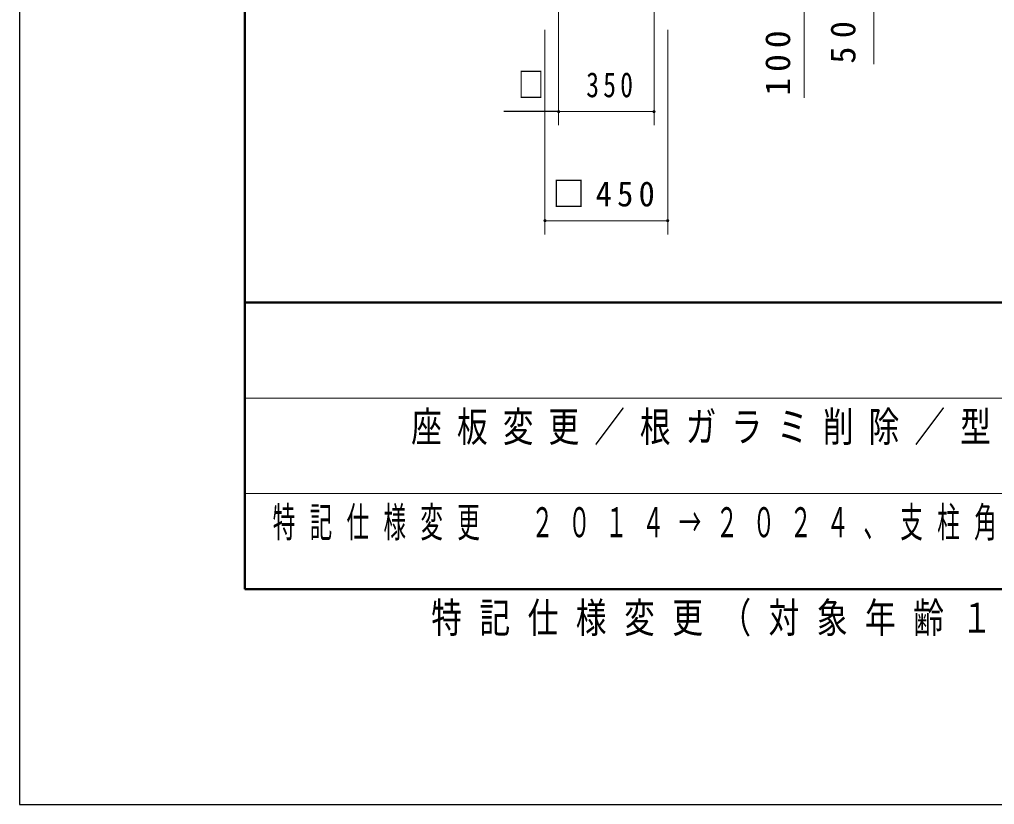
# Model space of a CAD drawing. Units: millimetres on the paper. Extents: x 200 to 618, y 141 to 438.
# Drawn here: x 200.3 to 271.8, y 141.3 to 198.8 of the extents above; entities that cross this region are included whole.
import ezdxf

# ---------------------------------------------------------------- set-up
doc = ezdxf.new("R2010")
doc.units = ezdxf.units.MM
for name, color, linetype, lineweight in [('A3図枠', 140, 'Continuous', 50), ('線', 2, 'Continuous', 25), ('補助', 2, 'Continuous', 13)]:
    doc.layers.add(name, color=color, linetype=linetype, lineweight=lineweight)
doc.layers.add('図面プロファイル', color=7, linetype='Continuous')
doc.styles.add('ＭＳ ゴシック', font='')
doc.styles.get('ＭＳ ゴシック').set_extended_font_data('MS Gothic')

# ---------------------------------------------------------------- blocks, each defined once
blk = doc.blocks.new('dimension_origin')
at = {"color": 0, "linetype": 'Continuous', "lineweight": -2}
blk.add_circle((0, 0), 1.25, dxfattribs=at)

msp = doc.modelspace()

# ---------------------------------------------------------------- linework, layer by layer
at = {"layer": 'A3図枠', "color": 7}
for p, q in [((216.829, 424.092), (216.829, 157.092)), ((216.829, 178.092), (601.829, 178.092)), ((216.829, 157.092), (601.829, 157.092))]:
    msp.add_line(p, q, dxfattribs=at)
at = {"layer": 'A3図枠', "color": 7, "lineweight": 13}
for p, q in [((216.829, 171.092), (358.329, 171.092)), ((216.829, 164.092), (358.329, 164.092))]:
    msp.add_line(p, q, dxfattribs=at)
at = {"layer": '線', "color": 7}
msp.add_lwpolyline([(200.328, 141.299), (618.324, 141.299), (618.324, 438.219), (200.328, 438.219)], close=True, dxfattribs=at)
at = {"layer": '補助'}
for p, q in [((257.829, 205.092), (257.829, 193.093)), ((239.829, 201.092), (239.829, 191.092)), ((246.829, 201.092), (246.829, 191.092)), ((262.931, 199.892), (262.931, 195.568)), ((238.829, 198.092), (238.829, 183.092)), ((247.829, 198.092), (247.829, 183.092)), ((246.829, 192.092), (239.829, 192.092)), ((247.829, 184.092), (238.829, 184.092))]:
    msp.add_line(p, q, dxfattribs=at)
at = {"layer": '補助', "lineweight": 25}
msp.add_line((239.829, 192.092), (235.829, 192.092), dxfattribs=at)

# ---------------------------------------------------------------- block references
at = {"layer": '補助', "xscale": 0.0667, "yscale": 0.0667}
for p in [(239.829, 192.092), (238.829, 184.092)]:
    msp.add_blockref('dimension_origin', p, dxfattribs=at)
at = {"layer": '補助', "xscale": 0.0667, "yscale": 0.0667, "rotation": 180}
for p in [(246.829, 192.092), (247.829, 184.092)]:
    msp.add_blockref('dimension_origin', p, dxfattribs=at)

# ---------------------------------------------------------------- texts
at = {"layer": '図面プロファイル', "char_height": 2.199, "attachment_point": 2, "style": 'ＭＳ ゴシック'}
for s, insert in [('\\T1.64;\\W0.55;特記仕様変更\u3000２０１４→２０２４、支柱角度修正、スイングクリアランス変更', (267.579, 163.092)), ('\\T1.57;\\W0.75;特記仕様変更（対象年齢１～３才→３～６才）', (267.579, 156.092))]:
    msp.add_mtext(s, dxfattribs=dict(at, insert=insert))
at = {"layer": '線', "color": 7, "insert": (267.579, 170.092), "char_height": 2.199, "attachment_point": 2, "style": 'ＭＳ ゴシック'}
msp.add_mtext('\\T1.49;\\W0.75;座板変更／根ガラミ削除／型番変更／改訂番号継承', dxfattribs=at)
at = {"layer": '補助', "char_height": 1.833, "rotation": 90, "style": 'ＭＳ ゴシック'}
for s, insert, attachment_point in [('\\T1.33;\\W1.05;100', (256.829, 195.864), 8), ('\\T1.5;50', (260.681, 197.473), 5)]:
    msp.add_mtext(s, dxfattribs=dict(at, insert=insert, attachment_point=attachment_point))
at = {"layer": '補助', "char_height": 1.833, "attachment_point": 8, "style": 'ＭＳ ゴシック'}
for s, insert in [('\\T1.33;\\W0.75;□\u3000350', (241.229, 193.092)), ('\\T1.33;\\W0.95;□450', (243.329, 185.092))]:
    msp.add_mtext(s, dxfattribs=dict(at, insert=insert))

doc.saveas('drawing.dxf')
